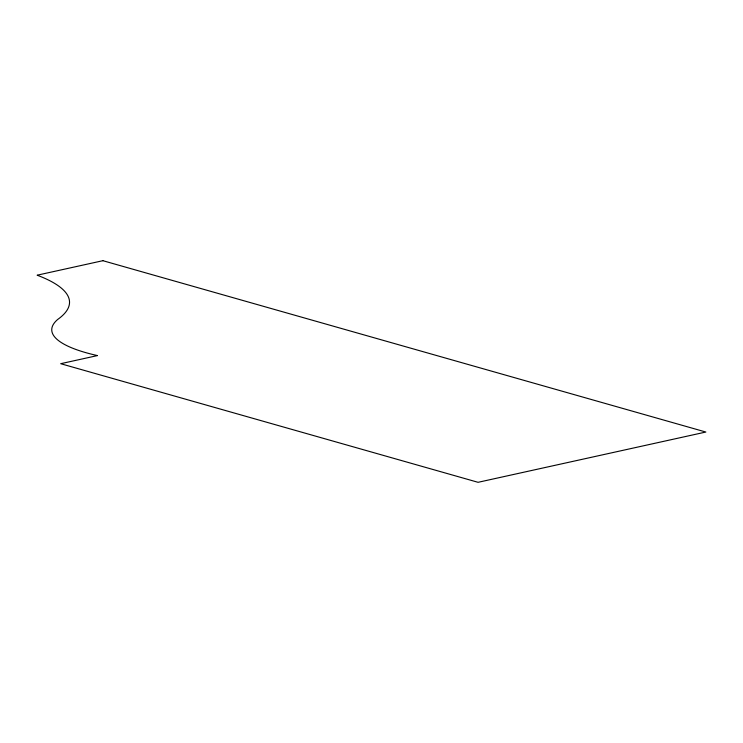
<?xml version="1.0" encoding="UTF-8"?>
<svg xmlns="http://www.w3.org/2000/svg" width="743" height="743" viewBox="0 0 743 743"><rect width="100%" height="100%" fill="white"/><g stroke="black" fill="none" stroke-linecap="round" stroke-linejoin="round"><path stroke-width="1.11" d="M102.887 260.691L37.15 275.198A204.149 50.775 -0.7 0 1 57.778 319.388A145.582 36.203 -0.7 0 0 97.454 355.581L60.685 363.699L478.074 482.309L705.85 432.036L102.887 260.691"/></g></svg>
